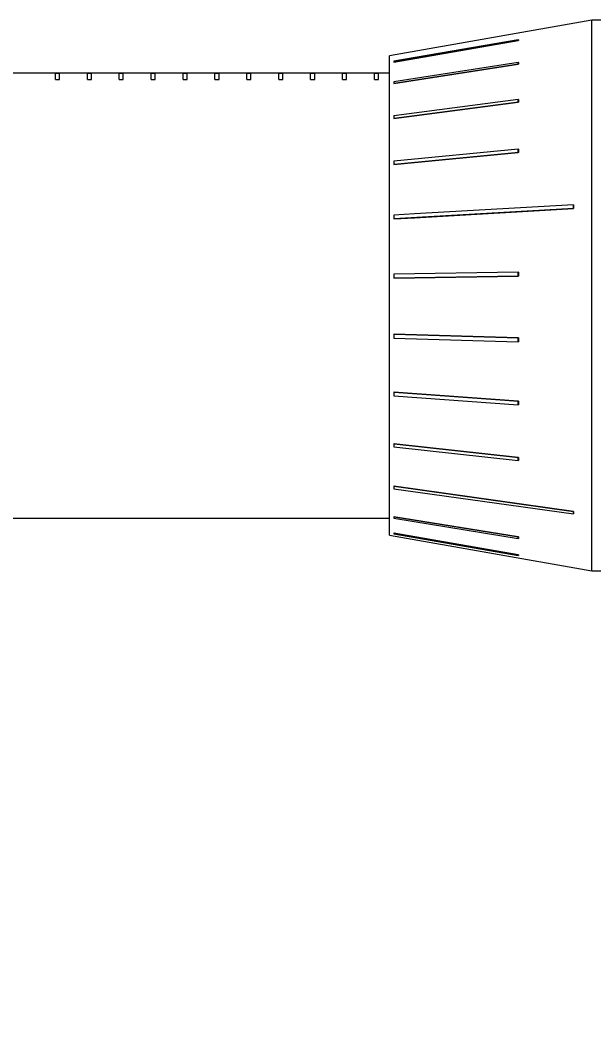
# Model space of a CAD drawing. Header units: millimetres. Extents: x 2 to 278, y 1 to 215.
# Drawn here: x 115.28 to 124.28, y 53.82 to 69.6 of the extents above; entities that cross this region are included whole.
import ezdxf

# ---------------------------------------------------------------- set-up
doc = ezdxf.new("R2010")
doc.units = ezdxf.units.MM
doc.styles.add('SLDTEXTSTYLE0', font='TXT', dxfattribs={"width": 0.75})
doc.dimstyles.new('SLDDIMSTYLE2', dxfattribs={"dimtxt": 2.116667, "dimasz": 3.175, "dimexe": 0, "dimexo": 0.0625, "dimgap": 0.529167, "dimtad": 0, "dimtih": 1, "dimtoh": 1, "dimdec": 1, "dimlfac": 2, "dimrnd": 1e-09, "dimzin": 12, "dimdsep": 46, "dimtxsty": 'SLDTEXTSTYLE0', "dimsah": 1, "dimcen": 0.09, "dimadec": 0, "dimazin": 3, "dimtfac": 1, "dimtdec": 1, "dimtofl": 0, "dimtmove": 0, "dimatfit": 3, "dimfxl": 1, "dimfrac": 2, "dimtolj": 1, "dimtzin": 12, "dimarcsym": 0})

# ---------------------------------------------------------------- blocks, each defined once
blk = doc.blocks.new('_D_17')
at = {"color": 7, "linetype": 'Continuous', "lineweight": 0}
for p, q in [((146.471, 64.013), (146.471, 35.12)), ((58.114, 59.568), (58.114, 35.12)), ((98.414, 38.85), (97.77, 38.85)), ((97.77, 38.85), (97.77, 35.486)), ((106.171, 38.85), (106.815, 38.85)), ((106.815, 38.85), (106.815, 35.486)), ((58.114, 36.898), (95.233, 36.898)), ((146.471, 36.898), (109.352, 36.898)), ((97.77, 35.486), (98.414, 35.486)), ((106.815, 35.486), (106.171, 35.486))]:
    blk.add_line(p, q, dxfattribs=at)
at = {"color": 7, "linetype": 'Continuous', "lineweight": 18}
for points in [[(58.114, 36.898), (61.289, 36.39), (61.289, 37.406)], [(146.471, 36.898), (143.296, 37.406), (143.296, 36.39)]]:
    blk.add_solid(points, dxfattribs=at)
at = {"color": 7, "linetype": 'Continuous', "lineweight": 18, "char_height": 2.1167, "attachment_point": 1, "style": 'SLDTEXTSTYLE0'}
for s, insert in [('176.7mm', (96.129, 42.007)), ('6.96in', (98.414, 38.215)), ('NOMINAL', (95.662, 34.423))]:
    blk.add_mtext(s, dxfattribs=dict(at, insert=insert))

msp = doc.modelspace()

# ---------------------------------------------------------------- linework, layer by layer
at = {"color": 7, "linetype": 'Continuous', "lineweight": 18}
for p, q in [((124.246, 69.601), (121.071, 69.041)), ((125.929, 69.601), (124.246, 69.601)), ((124.246, 61.201), (124.246, 69.601)), ((123.093, 69.294), (121.142, 68.959)), ((121.142, 68.944), (123.093, 69.279)), ((123.094, 69.279), (121.143, 68.944)), ((123.093, 69.279), (123.093, 69.294)), ((123.094, 69.294), (123.093, 69.294)), ((123.094, 69.279), (123.093, 69.279)), ((123.094, 69.294), (123.094, 69.279)), ((121.071, 61.731), (121.071, 69.041)), ((121.142, 68.959), (121.142, 68.944)), ((121.143, 68.944), (121.142, 68.944)), ((123.093, 68.939), (121.142, 68.635)), ((121.142, 68.605), (123.093, 68.91)), ((123.094, 68.91), (121.143, 68.605)), ((123.093, 68.91), (123.093, 68.939)), ((123.094, 68.939), (123.093, 68.939)), ((123.094, 68.91), (123.093, 68.91)), ((123.094, 68.939), (123.094, 68.91)), ((114.121, 68.775), (121.071, 68.775)), ((115.831, 68.671), (115.831, 68.768)), ((115.895, 68.768), (115.831, 68.768)), ((115.895, 68.762), (115.831, 68.762)), ((115.831, 68.671), (115.895, 68.671)), ((115.895, 68.671), (115.895, 68.768)), ((116.332, 68.671), (116.332, 68.768)), ((116.395, 68.768), (116.332, 68.768)), ((116.395, 68.762), (116.332, 68.762)), ((116.332, 68.671), (116.395, 68.671)), ((116.395, 68.671), (116.395, 68.768)), ((116.832, 68.671), (116.832, 68.768)), ((116.896, 68.768), (116.832, 68.768)), ((116.896, 68.762), (116.832, 68.762)), ((116.832, 68.671), (116.896, 68.671)), ((116.896, 68.671), (116.896, 68.768)), ((117.333, 68.671), (117.333, 68.768)), ((117.396, 68.768), (117.333, 68.768)), ((117.396, 68.762), (117.333, 68.762)), ((117.333, 68.671), (117.396, 68.671)), ((117.396, 68.671), (117.396, 68.768)), ((117.833, 68.671), (117.833, 68.768)), ((117.897, 68.768), (117.833, 68.768)), ((117.897, 68.762), (117.833, 68.762)), ((117.833, 68.671), (117.897, 68.671)), ((117.897, 68.671), (117.897, 68.768)), ((118.333, 68.671), (118.333, 68.768)), ((118.397, 68.768), (118.333, 68.768)), ((118.397, 68.762), (118.333, 68.762)), ((118.333, 68.671), (118.397, 68.671)), ((118.397, 68.671), (118.397, 68.768)), ((118.834, 68.671), (118.834, 68.768)), ((118.897, 68.768), (118.834, 68.768)), ((118.897, 68.762), (118.834, 68.762)), ((118.834, 68.671), (118.897, 68.671)), ((118.897, 68.671), (118.897, 68.768)), ((119.334, 68.671), (119.334, 68.768)), ((119.398, 68.768), (119.334, 68.768)), ((119.398, 68.762), (119.334, 68.762)), ((119.334, 68.671), (119.398, 68.671)), ((119.398, 68.671), (119.398, 68.768)), ((119.835, 68.671), (119.835, 68.768)), ((119.898, 68.768), (119.835, 68.768)), ((119.898, 68.762), (119.835, 68.762)), ((119.835, 68.671), (119.898, 68.671)), ((119.898, 68.671), (119.898, 68.768)), ((120.335, 68.671), (120.335, 68.768)), ((120.398, 68.768), (120.335, 68.768)), ((120.398, 68.762), (120.335, 68.762)), ((120.335, 68.671), (120.398, 68.671)), ((120.398, 68.671), (120.398, 68.768)), ((120.835, 68.671), (120.835, 68.768)), ((120.899, 68.768), (120.835, 68.768)), ((120.899, 68.762), (120.835, 68.762)), ((120.835, 68.671), (120.899, 68.671)), ((120.899, 68.671), (120.899, 68.768)), ((121.142, 68.635), (121.142, 68.605)), ((121.143, 68.605), (121.142, 68.605)), ((123.093, 68.355), (121.142, 68.1)), ((123.093, 68.312), (123.093, 68.355)), ((123.094, 68.355), (123.093, 68.355)), ((123.094, 68.355), (123.094, 68.312)), ((121.142, 68.057), (123.093, 68.312)), ((123.094, 68.312), (121.143, 68.057)), ((123.094, 68.312), (123.093, 68.312)), ((121.142, 68.1), (121.142, 68.057)), ((121.143, 68.057), (121.142, 68.057)), ((123.093, 67.578), (121.142, 67.388)), ((123.093, 67.525), (123.093, 67.578)), ((123.094, 67.578), (123.093, 67.578)), ((123.094, 67.578), (123.094, 67.525)), ((121.142, 67.335), (123.093, 67.525)), ((123.094, 67.525), (121.143, 67.335)), ((123.094, 67.525), (123.093, 67.525)), ((121.142, 67.388), (121.142, 67.335)), ((121.143, 67.335), (121.142, 67.335)), ((123.957, 66.646), (123.957, 66.706)), ((123.958, 66.706), (123.957, 66.706)), ((123.958, 66.646), (123.957, 66.646)), ((123.958, 66.706), (123.958, 66.646)), ((121.142, 66.544), (121.142, 66.484)), ((121.143, 66.484), (121.142, 66.484)), ((123.093, 65.648), (121.142, 65.62)), ((121.142, 65.62), (121.142, 65.557)), ((121.142, 65.557), (123.093, 65.585)), ((121.143, 65.557), (121.142, 65.557)), ((123.094, 65.585), (121.143, 65.557)), ((123.094, 65.648), (123.093, 65.648)), ((123.093, 65.585), (123.093, 65.648)), ((123.094, 65.585), (123.093, 65.585)), ((123.094, 65.648), (123.094, 65.585)), ((121.142, 64.676), (121.142, 64.613)), ((123.093, 64.618), (121.142, 64.676)), ((121.143, 64.676), (121.142, 64.676)), ((121.142, 64.613), (123.093, 64.555)), ((121.143, 64.676), (123.094, 64.618)), ((123.094, 64.618), (123.093, 64.618)), ((123.093, 64.555), (123.093, 64.618)), ((123.094, 64.618), (123.094, 64.555)), ((123.094, 64.555), (123.093, 64.555)), ((121.142, 63.769), (121.142, 63.711)), ((123.093, 63.629), (121.142, 63.769)), ((121.143, 63.769), (121.142, 63.769)), ((121.142, 63.711), (123.093, 63.571)), ((121.143, 63.769), (123.094, 63.629)), ((123.094, 63.629), (123.093, 63.629)), ((123.093, 63.571), (123.093, 63.629)), ((123.094, 63.629), (123.094, 63.571)), ((123.094, 63.571), (123.093, 63.571)), ((121.142, 62.958), (121.142, 62.908)), ((123.093, 62.744), (121.142, 62.958)), ((121.143, 62.958), (121.142, 62.958)), ((121.142, 62.908), (123.093, 62.694)), ((121.143, 62.958), (123.094, 62.744)), ((123.094, 62.744), (123.093, 62.744)), ((123.093, 62.694), (123.093, 62.744)), ((123.094, 62.694), (123.093, 62.694)), ((123.094, 62.744), (123.094, 62.694)), ((123.957, 61.897), (121.142, 62.293)), ((121.142, 62.293), (121.142, 62.254)), ((121.143, 62.293), (121.142, 62.293)), ((121.142, 62.254), (123.957, 61.858)), ((121.143, 62.293), (123.958, 61.897)), ((123.958, 61.897), (123.957, 61.897)), ((123.957, 61.858), (123.957, 61.897)), ((123.958, 61.897), (123.958, 61.858)), ((114.121, 61.79), (121.071, 61.79)), ((121.071, 61.525), (121.071, 61.731)), ((121.142, 61.815), (121.142, 61.791)), ((123.093, 61.498), (121.142, 61.815)), ((121.143, 61.815), (121.142, 61.815)), ((121.142, 61.791), (123.093, 61.473)), ((121.143, 61.815), (123.094, 61.498)), ((123.958, 61.858), (123.957, 61.858)), ((121.071, 61.525), (124.246, 60.965)), ((121.142, 61.556), (121.142, 61.547)), ((123.093, 61.215), (121.142, 61.556)), ((121.143, 61.556), (121.142, 61.556)), ((121.142, 61.547), (123.093, 61.206)), ((121.143, 61.556), (123.094, 61.215)), ((123.094, 61.498), (123.093, 61.498)), ((123.093, 61.473), (123.093, 61.498)), ((123.094, 61.473), (123.093, 61.473)), ((123.094, 61.498), (123.094, 61.473)), ((123.093, 61.206), (123.093, 61.215)), ((123.094, 61.215), (123.093, 61.215)), ((123.094, 61.206), (123.093, 61.206)), ((123.094, 61.215), (123.094, 61.206)), ((124.246, 60.965), (124.246, 61.201)), ((124.246, 60.965), (133.332, 60.965))]:
    msp.add_line(p, q, dxfattribs=at)
at = {"color": 7, "linetype": 'Continuous', "lineweight": 18, "flags": 128}
for points in [[(123.957, 66.706), (121.466, 66.562), (121.142, 66.544)], [(121.142, 66.484), (121.466, 66.502), (123.957, 66.646)], [(123.958, 66.646), (121.501, 66.504), (121.143, 66.484)]]:
    msp.add_lwpolyline(points, dxfattribs=at)

# ---------------------------------------------------------------- dimensions: what is measured, and where the dimension line sits
at = {"color": 7, "linetype": 'Continuous', "lineweight": 18}
dim = msp.add_linear_dim(base=(146.471, 36.898), p1=(58.114, 60.838), p2=(146.471, 65.283), text='<>\\PNOMINAL', dimstyle='SLDDIMSTYLE2', dxfattribs=at)
dim.commit()
dim.dimension.update_dxf_attribs({"geometry": '_D_17', "text_midpoint": (102.293, 36.898), "dimtype": 160})

doc.saveas('drawing.dxf')
